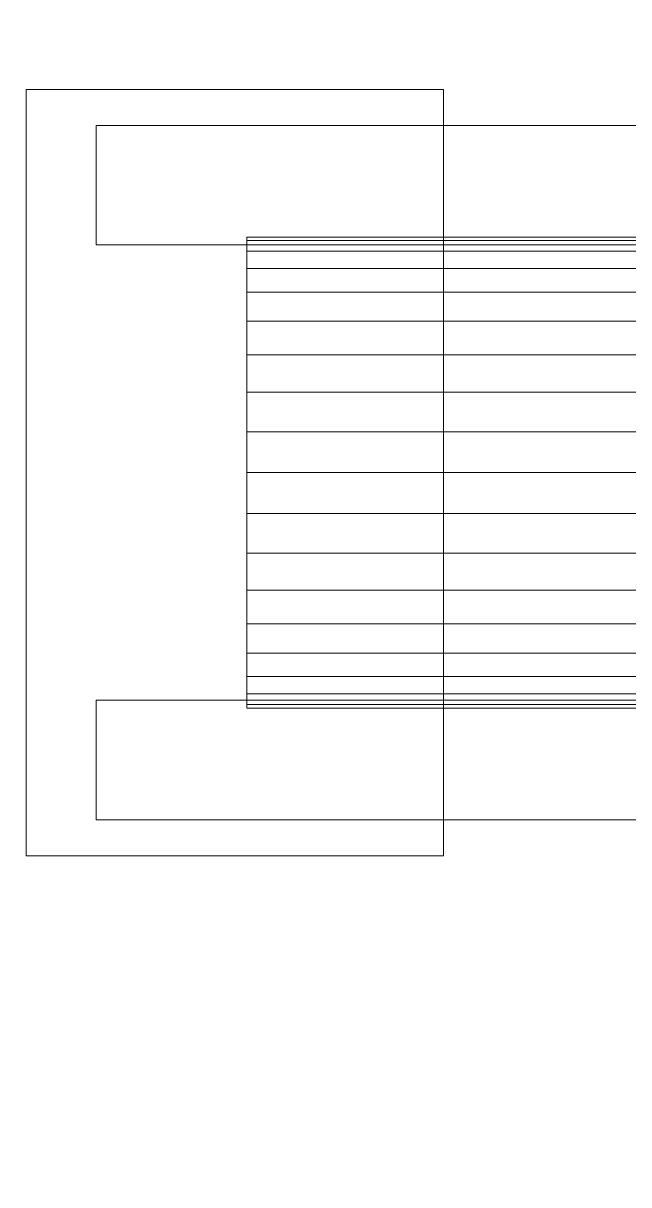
# Model space of a CAD drawing. Header units: metres. Extents: x -150801 to 1016817, y -66838 to 268038.
# Drawn here: x -111577 to -110549, y 200136 to 202109 of the extents above; entities that cross this region are included whole.
import ezdxf

# ---------------------------------------------------------------- set-up
doc = ezdxf.new("R2010")
doc.units = ezdxf.units.M
doc.layers.add('A-FLOR', color=192, linetype='Continuous', lineweight=9)
doc.layers.add('E-ELEC-EQPM', color=1, linetype='Continuous', lineweight=9)

# ---------------------------------------------------------------- blocks, each defined once
blk = doc.blocks.new('3512C 1500 kW Tier 2 - 3512C 1500 kW Tier 2-363337-_3D_')
at = {"layer": 'E-ELEC-EQPM'}
mesh = blk.add_polyface(dxfattribs=at)
corners = [(-386.6, -3462.7), (-589.8, -3462.7), (-589.8, 2156.9), (-386.6, 2156.9)]
mesh.append_faces([[corners[k] for k in face] for face in [(3, 0, 1, 2)]])
mesh = blk.add_polyface(dxfattribs=at)
corners = [(-589.8, -3462.7, 304.8), (-386.6, -3462.7, 304.8), (-386.6, 2156.9, 304.8), (-589.8, 2156.9, 304.8)]
mesh.append_faces([[corners[k] for k in face] for face in [(3, 0, 1, 2)]])
mesh = blk.add_polyface(dxfattribs=at)
corners = [(-589.8, -3462.7), (-589.8, -3462.7, 304.8), (-589.8, 2156.9, 304.8), (-589.8, 2156.9)]
mesh.append_faces([[corners[k] for k in face] for face in [(0, 1, 2, 3)]])
mesh = blk.add_polyface(dxfattribs=at)
corners = [(-386.6, -3462.7, 304.8), (-386.6, -3462.7), (-386.6, 2156.9), (-386.6, 2156.9, 304.8)]
mesh.append_faces([[corners[k] for k in face] for face in [(3, 0, 1, 2)]])
mesh = blk.add_polyface(dxfattribs=at)
corners = [(386.6, -3462.7, 304.8), (589.8, -3462.7, 304.8), (589.8, 2156.9, 304.8), (386.6, 2156.9, 304.8)]
mesh.append_faces([[corners[k] for k in face] for face in [(3, 0, 1, 2)]])
mesh = blk.add_polyface(dxfattribs=at)
corners = [(386.6, -3462.7), (386.6, -3462.7, 304.8), (386.6, 2156.9, 304.8), (386.6, 2156.9)]
mesh.append_faces([[corners[k] for k in face] for face in [(3, 0, 1, 2)]])
mesh = blk.add_polyface(dxfattribs=at)
corners = [(589.8, -3462.7), (386.6, -3462.7), (386.6, 2156.9), (589.8, 2156.9)]
mesh.append_faces([[corners[k] for k in face] for face in [(3, 0, 1, 2)]])
mesh = blk.add_polyface(dxfattribs=at)
corners = [(589.8, -3462.7, 304.8), (589.8, -3462.7), (589.8, 2156.9), (589.8, 2156.9, 304.8)]
mesh.append_faces([[corners[k] for k in face] for face in [(3, 0, 1, 2)]])
mesh = blk.add_polyface(dxfattribs=at)
corners = [(400, -3206.8, 622.3), (394, -3206.8, 552.8), (375.9, -3206.8, 485.5), (346.5, -3206.8, 422.3), (306.5, -3206.8, 365.1), (257.1, -3206.8, 315.8), (200, -3206.8, 275.8), (136.8, -3206.8, 246.4), (69.5, -3206.8, 228.3), (0, -3206.8, 222.2), (-69.5, -3206.8, 228.3), (-136.8, -3206.8, 246.4), (-200, -3206.8, 275.8), (-257.1, -3206.8, 315.8), (-306.5, -3206.8, 365.1), (-346.5, -3206.8, 422.3), (-375.9, -3206.8, 485.5), (-394, -3206.8, 552.8), (-400.1, -3206.8, 622.3), (-400.1, -1879.6, 622.3), (-394, -1879.6, 552.8), (-375.9, -1879.6, 485.5), (-346.5, -1879.6, 422.3), (-306.5, -1879.6, 365.1), (-257.1, -1879.6, 315.8), (-200, -1879.6, 275.8), (-136.8, -1879.6, 246.4), (-69.5, -1879.6, 228.3), (0, -1879.6, 222.2), (69.5, -1879.6, 228.3), (136.8, -1879.6, 246.4), (200, -1879.6, 275.8), (257.1, -1879.6, 315.8), (306.5, -1879.6, 365.1), (346.5, -1879.6, 422.3), (375.9, -1879.6, 485.5), (394, -1879.6, 552.8), (400, -1879.6, 622.3)]
mesh.append_faces([[corners[k] for k in face] for face in [(19, 20, 17, 18)]], dxfattribs={"vtx1": -1})
mesh.append_faces([[corners[k] for k in face] for face in [(20, 21, 16, 17), (21, 22, 15, 16), (25, 26, 11, 12), (23, 24, 13, 14), (24, 25, 12, 13), (22, 23, 14, 15), (26, 27, 10, 11), (9, 10, 27, 28), (30, 31, 6, 7), (29, 30, 7, 8), (31, 32, 5, 6), (35, 36, 1, 2), (33, 34, 3, 4), (34, 35, 2, 3), (32, 33, 4, 5), (8, 9, 28, 29)]], dxfattribs={"vtx1": -1, "vtx3": -1})
mesh.append_faces([[corners[k] for k in face] for face in [(36, 37, 0, 1)]], dxfattribs={"vtx3": -1})
mesh = blk.add_polyface(dxfattribs=at)
corners = [(-400.1, -3206.8, 622.3), (-394, -3206.8, 691.8), (-375.9, -3206.8, 759.1), (-346.5, -3206.8, 822.3), (-306.5, -3206.8, 879.4), (-257.1, -3206.8, 928.7), (-200, -3206.8, 968.7), (-136.8, -3206.8, 998.2), (-69.5, -3206.8, 1016.3), (0, -3206.8, 1022.3), (69.5, -3206.8, 1016.3), (136.8, -3206.8, 998.2), (200, -3206.8, 968.7), (257.1, -3206.8, 928.7), (306.5, -3206.8, 879.4), (346.5, -3206.8, 822.3), (375.9, -3206.8, 759.1), (394, -3206.8, 691.8), (400, -3206.8, 622.3), (400, -1879.6, 622.3), (394, -1879.6, 691.8), (375.9, -1879.6, 759.1), (346.5, -1879.6, 822.3), (306.5, -1879.6, 879.4), (257.1, -1879.6, 928.7), (200, -1879.6, 968.7), (136.8, -1879.6, 998.2), (69.5, -1879.6, 1016.3), (0, -1879.6, 1022.3), (-69.5, -1879.6, 1016.3), (-136.8, -1879.6, 998.2), (-200, -1879.6, 968.7), (-257.1, -1879.6, 928.7), (-306.5, -1879.6, 879.4), (-346.5, -1879.6, 822.3), (-375.9, -1879.6, 759.1), (-394, -1879.6, 691.8), (-400.1, -1879.6, 622.3)]
mesh.append_faces([[corners[k] for k in face] for face in [(17, 20, 21, 16)]], dxfattribs={"vtx0": -1, "vtx2": -1})
mesh.append_faces([[corners[k] for k in face] for face in [(19, 20, 17, 18)]], dxfattribs={"vtx1": -1})
mesh.append_faces([[corners[k] for k in face] for face in [(21, 22, 15, 16), (25, 26, 11, 12), (23, 24, 13, 14), (24, 25, 12, 13), (22, 23, 14, 15), (26, 27, 10, 11), (9, 10, 27, 28), (30, 31, 6, 7), (29, 30, 7, 8), (31, 32, 5, 6), (35, 36, 1, 2), (33, 34, 3, 4), (34, 35, 2, 3), (32, 33, 4, 5), (8, 9, 28, 29)]], dxfattribs={"vtx1": -1, "vtx3": -1})
mesh.append_faces([[corners[k] for k in face] for face in [(36, 37, 0, 1)]], dxfattribs={"vtx3": -1})
mesh = blk.add_polyface(dxfattribs=at)
corners = [(-651, -3581.4, 1751), (-651, -2872.6, 1751), (-651, -2872.6, 406.4), (-651, -3581.4, 406.4)]
mesh.append_faces([[corners[k] for k in face] for face in [(2, 3, 0, 1)]])
mesh = blk.add_polyface(dxfattribs=at)
corners = [(651, -2872.6, 406.4), (651, -3581.4, 406.4), (-651, -3581.4, 406.4), (-651, -2872.6, 406.4)]
mesh.append_faces([[corners[k] for k in face] for face in [(0, 1, 2, 3)]])
mesh = blk.add_polyface(dxfattribs=at)
corners = [(651, -2872.6, 1751), (651, -2872.6, 406.4), (-651, -2872.6, 406.4), (-651, -2872.6, 1751)]
mesh.append_faces([[corners[k] for k in face] for face in [(0, 1, 2, 3)]])
mesh = blk.add_polyface(dxfattribs=at)
corners = [(651, -3581.4, 1751), (651, -2872.6, 1751), (-651, -2872.6, 1751), (-651, -3581.4, 1751)]
mesh.append_faces([[corners[k] for k in face] for face in [(0, 1, 2, 3)]])
mesh = blk.add_polyface(dxfattribs=at)
corners = [(651, -3581.4, 1751), (651, -3581.4, 406.4), (651, -2872.6, 406.4), (651, -2872.6, 1751)]
mesh.append_faces([[corners[k] for k in face] for face in [(3, 0, 1, 2)]])
mesh = blk.add_polyface(dxfattribs=at)
corners = [(-400.1, -3206.8, 622.3), (-394, -3206.8, 552.8), (-375.9, -3206.8, 485.5), (-346.5, -3206.8, 422.3), (-306.5, -3206.8, 365.1), (-257.1, -3206.8, 315.8), (-200, -3206.8, 275.8), (-136.8, -3206.8, 246.4), (-69.5, -3206.8, 228.3), (0, -3206.8, 222.2), (69.5, -3206.8, 228.3), (136.8, -3206.8, 246.4), (200, -3206.8, 275.8), (257.1, -3206.8, 315.8), (306.5, -3206.8, 365.1), (346.5, -3206.8, 422.3), (375.9, -3206.8, 485.5), (394, -3206.8, 552.8), (400, -3206.8, 622.3), (394, -3206.8, 691.8), (375.9, -3206.8, 759.1), (346.5, -3206.8, 822.3), (306.5, -3206.8, 879.4), (257.1, -3206.8, 928.7), (200, -3206.8, 968.7), (136.8, -3206.8, 998.2), (69.5, -3206.8, 1016.3), (0, -3206.8, 1022.3), (-69.5, -3206.8, 1016.3), (-136.8, -3206.8, 998.2), (-200, -3206.8, 968.7), (-257.1, -3206.8, 928.7), (-306.5, -3206.8, 879.4), (-346.5, -3206.8, 822.3), (-375.9, -3206.8, 759.1), (-394, -3206.8, 691.8)]
mesh.append_faces([[corners[k] for k in face] for face in [(31, 29, 30)]], dxfattribs={"vtx0": -1})
mesh.append_faces([[corners[k] for k in face] for face in [(8, 4, 6, 7), (20, 4, 19)]], dxfattribs={"vtx0": -1, "vtx1": -1})
mesh.append_faces([[corners[k] for k in face] for face in [(8, 12, 15, 18), (31, 4, 20, 23), (31, 23, 27, 29)]], dxfattribs={"vtx0": -1, "vtx1": -1, "vtx2": -1, "vtx3": -1})
mesh.append_faces([[corners[k] for k in face] for face in [(4, 8, 18, 19), (34, 4, 31, 32)]], dxfattribs={"vtx0": -1, "vtx1": -1, "vtx3": -1})
mesh.append_faces([[corners[k] for k in face] for face in [(17, 18, 15, 16), (9, 10, 8), (5, 6, 4), (1, 2, 0)]], dxfattribs={"vtx1": -1})
mesh.append_faces([[corners[k] for k in face] for face in [(11, 12, 8, 10), (26, 27, 23, 25), (35, 0, 4, 34)]], dxfattribs={"vtx1": -1, "vtx2": -1})
mesh.append_faces([[corners[k] for k in face] for face in [(23, 24, 25), (32, 33, 34), (27, 28, 29)]], dxfattribs={"vtx2": -1})
mesh.append_faces([[corners[k] for k in face] for face in [(2, 3, 4, 0)]], dxfattribs={"vtx2": -1, "vtx3": -1})
mesh.append_faces([[corners[k] for k in face] for face in [(12, 13, 14, 15), (20, 21, 22, 23)]], dxfattribs={"vtx3": -1})
mesh = blk.add_polyface(dxfattribs=at)
corners = [(-589.8, -3462.7), (-386.6, -3462.7), (-386.6, -3462.7, 304.8), (-589.8, -3462.7, 304.8), (589.8, -3462.7), (589.8, -3462.7, 304.8), (386.6, -3462.7, 304.8), (386.6, -3462.7)]
mesh.append_faces([[corners[k] for k in face] for face in [(3, 0, 1, 2), (6, 7, 4, 5)]])
mesh = blk.add_polyface(dxfattribs=at)
corners = [(651, -3581.4, 406.4), (651, -3581.4, 1751), (-651, -3581.4, 1751), (-651, -3581.4, 406.4)]
mesh.append_faces([[corners[k] for k in face] for face in [(3, 0, 1, 2)]])

msp = doc.modelspace()

# ---------------------------------------------------------------- block references
at = {"layer": 'E-ELEC-EQPM', "rotation": 269.9999999999995}
msp.add_blockref('3512C 1500 kW Tier 2 - 3512C 1500 kW Tier 2-363337-_3D_', (-107990.6, 201345.5, 1290000), dxfattribs=at)

# ---------------------------------------------------------------- meshes
at = {"layer": 'A-FLOR'}
mesh = msp.add_polyface(dxfattribs=at)
corners = [(-123269.9, 198872.6, 1289530), (-123269.9, 204072.6, 1289530), (-93069.9, 204072.6, 1289530), (-93069.9, 198872.6, 1289530)]
mesh.append_faces([[corners[k] for k in face] for face in [(2, 3, 0, 1)]])
mesh = msp.add_polyface(dxfattribs=at)
corners = [(-123269.9, 198872.6, 1290000), (-93069.9, 198872.6, 1290000), (-93069.9, 204072.6, 1290000), (-123269.9, 204072.6, 1290000)]
mesh.append_faces([[corners[k] for k in face] for face in [(2, 3, 0, 1)]])

doc.saveas('drawing.dxf')
